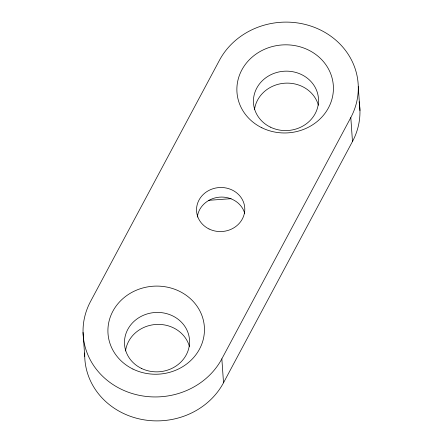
<?xml version="1.0" encoding="UTF-8"?>
<svg xmlns="http://www.w3.org/2000/svg" width="443" height="443" viewBox="0 0 443 443"><rect width="100%" height="100%" fill="white"/><g stroke="black" fill="none" stroke-linecap="round" stroke-linejoin="round"><path stroke-width="0.66" d="M221.849 358.83L350.806 117.556A73.178 66.749 -4 0 0 317.382 28.573A73.178 66.749 -4 0 0 219.479 60.231L90.522 301.506A73.178 66.749 -4 0 0 123.946 390.482A73.178 66.749 -4 0 0 221.849 358.83L223.521 382.769A73.178 66.749 -4 0 1 140.265 419.128A73.178 66.749 -4 0 1 84.74 353.005M223.521 382.769L352.478 141.494A73.178 66.749 -4 0 0 359.107 101.779M208.57 200.325L231.091 198.68M358.276 86.651L359.949 110.589M350.806 117.556L352.478 141.494M83.051 332.411L84.724 356.349M125.535 350.967A32.566 29.703 -4 0 1 155.786 324.475A32.566 29.703 -4 0 1 189.427 346.492M254.492 109.692A32.566 29.703 -4 0 1 284.744 83.201A32.566 29.703 -4 0 1 318.384 105.224M197.323 217.098A24.149 22.028 -4 0 1 219.556 197.152A24.149 22.028 -4 0 1 244.713 213.349M141.334 368.36A32.566 29.703 -4 0 0 189.565 341.138A32.566 29.703 -4 0 0 140.165 316.911A32.566 29.703 -4 0 0 141.334 368.36M132.917 369.058A48.298 44.056 -4 0 0 204.45 328.684A48.298 44.056 -4 0 0 131.183 292.757A48.298 44.056 -4 0 0 132.917 369.058M270.291 127.086A32.566 29.703 -4 0 0 318.523 99.863A32.566 29.703 -4 0 0 269.123 75.642A32.566 29.703 -4 0 0 270.291 127.086M261.874 127.783A48.298 44.056 -4 0 0 333.413 87.415A48.298 44.056 -4 0 0 260.141 51.488A48.298 44.056 -4 0 0 261.874 127.783M209.03 228.976A24.149 22.028 -4 0 0 244.796 208.791A24.149 22.028 -4 0 0 208.16 190.828A24.149 22.028 -4 0 0 209.03 228.976"/></g></svg>
